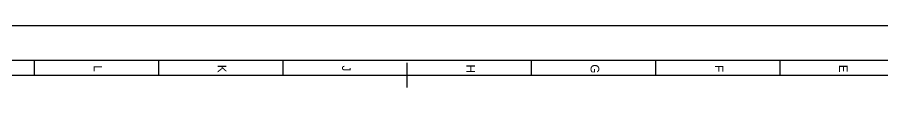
# Model space of a CAD drawing. Header units: millimetres. Extents: x 0 to 33.1, y 1.5 to 45.3.
# Drawn here: x 9.81 to 19.72, y 44.59 to 45.3 of the extents above; entities that cross this region are included whole.
import ezdxf

# ---------------------------------------------------------------- set-up
doc = ezdxf.new("R2010")
doc.units = ezdxf.units.MM
doc.header["$MEASUREMENT"] = 0
doc.layers.get('0').update_dxf_attribs({"linetype": 'CONTINUOUS'})

msp = doc.modelspace()

# ---------------------------------------------------------------- linework, layer by layer
at = {"color": 0, "linetype": 'Continuous'}
for p, q in [((0.027778, 45.3028), (33.0728, 45.3028)), ((0.141114, 44.9044), (32.9594, 44.9044)), ((10.0028, 44.7344), (10.0028, 44.9044)), ((11.4261, 44.7344), (11.4261, 44.9044)), ((12.8494, 44.7344), (12.8494, 44.9044)), ((14.2728, 44.5928), (14.2728, 44.8761)), ((15.6961, 44.7344), (15.6961, 44.9044)), ((17.1194, 44.7344), (17.1194, 44.9044)), ((18.5428, 44.7344), (18.5428, 44.9044)), ((0.311089, 44.7344), (32.7894, 44.7344))]:
    msp.add_line(p, q, dxfattribs=at)

# ---------------------------------------------------------------- texts
at = {"color": 0}
for s, p in [('L', (10.6794, 44.8478)), ('K', (12.1028, 44.8528)), ('J', (13.5261, 44.8444)), ('H', (14.9494, 44.8561)), ('G', (16.3728, 44.8578)), ('F', (17.7961, 44.8494)), ('E', (19.2194, 44.8528))]:
    msp.add_text(s, height=0.098333, rotation=270, dxfattribs=at).set_placement(p)

doc.saveas('drawing.dxf')
